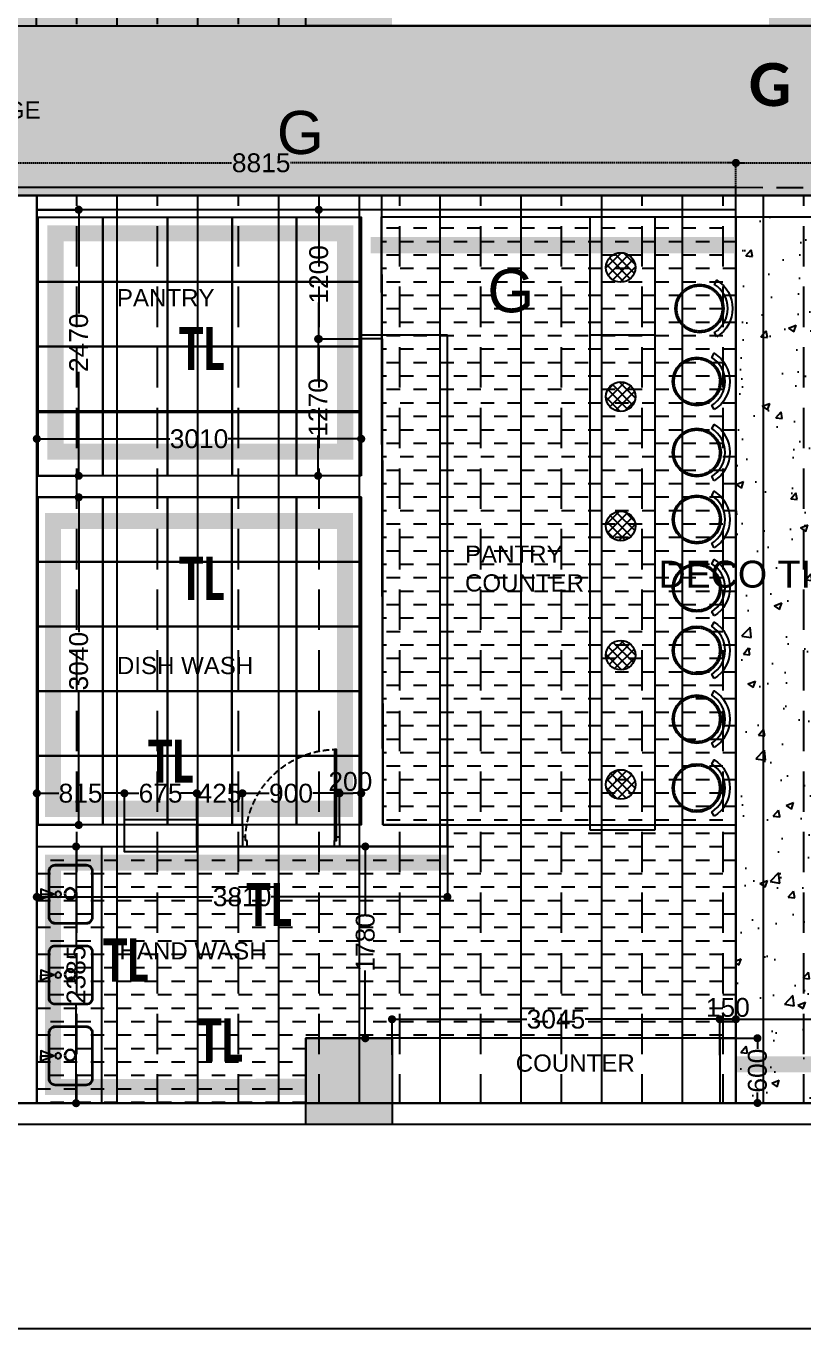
# Model space of a CAD drawing. Header units: millimetres. Extents: x 4688743 to 4806056, y -3017657 to -2960297.
# Drawn here: x 4740654 to 4747867, y -2987364 to -2975267 of the extents above; entities that cross this region are included whole.
import ezdxf
from ezdxf.lldxf.tags import DXFTag

# ---------------------------------------------------------------- set-up
doc = ezdxf.new("R2010")
doc.units = ezdxf.units.MM
doc.header["$MEASUREMENT"] = 0
doc.header["$PDMODE"] = 34
for name, pattern in [('CONTINU', [0]), ('DASHED', [19.05, 12.7, -6.35]), ('DOTE', [2.42, 2, -0.2, 0.02, -0.2]), ('HIDDEN', [0.375, 0.25, -0.125]), ('PHANTOM2', [1.25, 0.625, -0.125, 0.125, -0.125, 0.125, -0.125])]:
    doc.linetypes.add(name, pattern=pattern)
for name, color, linetype in [('a-bldg line above', 7, 'HIDDEN'), ('a-col', 3, 'Continuous'), ('a-hat col', 254, 'Continuous'), ('a-wall', 6, 'Continuous'), ('FR-Modular Storage', 43, 'Continuous'), ('i floor', 252, 'Continuous'), ('I-CEIL', 11, 'CONTINU'), ('I-CHAR', 100, 'Continuous'), ('I-CLNG-GRID', 31, 'Continuous'), ('I-DOOR', 1, 'Continuous'), ('I-FINISHES', 174, 'Continuous'), ('I-FLOOR', 8, 'Continuous'), ('I-FLOOR-TEXT', 2, 'Continuous'), ('I-FURN', 3, 'Continuous'), ('I-PART', 1, 'Continuous'), ('I-PART-I-DIM', 252, 'Continuous'), ('I-TEXT', 2, 'Continuous'), ('lighting', 7, 'Continuous'), ('wall', 4, 'Continuous')]:
    doc.layers.add(name, color=color, linetype=linetype)
doc.layers.add('nmd-plu waste pipe', color=5, linetype='Continuous', lineweight=35)
doc.styles.add('ROMANS', font='arial.ttf', dxfattribs={"height": 175})
doc.styles.get("Standard").update_dxf_attribs({"font": 'arial.ttf'})
doc.styles.add('TEXTS', font='romans.shx', dxfattribs={"width": 0.75})
doc.linetypes.add('FENCELINE2', pattern='A,6.35,-2.54,[132,ltypeshp.shx,S=2.54,R=0,X=-2.54,Y=0],-2.54,25.4', length=36.83)
tags = doc.linetypes.add('GAS_LINE', pattern='A,0.5,-0.2,["GAS",Standard,S=0.1,R=0,X=-0.1,Y=-0.05],-0.25', length=0.95).pattern_tags.tags
tags[6] = DXFTag(74, 10)
doc.dimstyles.new('I-DIM-100', dxfattribs={"dimscale": 100, "dimtxt": 175, "dimasz": 0.75, "dimexe": 0.0625, "dimexo": 0.0625, "dimgap": 0.09, "dimtad": 0, "dimdec": 0, "dimrnd": 5, "dimzin": 0, "dimdsep": 46, "dimtxsty": 'ROMANS', "dimblk": 'DOT', "dimcen": 0.09, "dimclrd": 8, "dimclre": 8, "dimclrt": 2, "dimadec": 0, "dimazin": 0, "dimtfac": 1, "dimtdec": 0, "dimtmove": 2, "dimatfit": 3, "dimfxl": 0, "dimtolj": 1, "dimtzin": 0, "dimarcsym": 0})

# ---------------------------------------------------------------- blocks, each defined once
blk = doc.blocks.new('SINK')
at = {"layer": 'FR-Modular Storage', "color": 6, "elevation": 0}
for points in [[(-378853, -137329), (-378853, -137760, 0.414214), (-378794, -137819), (-378506, -137819, 0.414214), (-378447, -137760), (-378447, -137329, 0.414214), (-378506, -137269), (-378794, -137269, 0.414214)], [(-378846, -137329), (-378846, -137760, 0.414214), (-378794, -137812), (-378506, -137812, 0.414214), (-378454, -137760), (-378454, -137329, 0.414214), (-378506, -137276), (-378794, -137276, 0.414214)]]:
    blk.add_lwpolyline(points, format="xyb", close=True, dxfattribs=at)
blk.add_lwpolyline([(-378928, -137497), (-378806, -137545), (-378928, -137590), (-378928, -137497), (-378928, -137544), (-378806, -137545)], dxfattribs=at)
at = {"layer": 'FR-Modular Storage', "color": 6}
blk.add_circle((-378766, -137544, 0), 26.3, dxfattribs=at)
at = {"layer": 'nmd-plu waste pipe', "lineweight": 35}
blk.add_circle((-378655, -137549, -3000), 50, dxfattribs=at)
blk = doc.blocks.new('I-STOOL')
at = {"layer": 'I-CHAR', "color": 3}
blk.add_lwpolyline([(-262, -160), (-223, -138, 0.558455), (223, -138), (262, -160, -0.561201)], format="xyb", close=True, dxfattribs=at)
blk.add_circle((0, 0), 225, dxfattribs=at)
at = {"layer": 'I-CHAR', "color": 8, "linetype": 'HIDDEN', "ltscale": 20}
blk.add_circle((0, 0), 210, dxfattribs=at)
blk = doc.blocks.new('*U91')
at = {"layer": 'I-CLNG-GRID'}
blk.add_lwpolyline([(-300, 300), (300, 300), (300, -300), (-300, -300), (-300, 300)], dxfattribs=at)
blk = doc.blocks.new('*U92')
at = {"layer": 'I-CLNG-GRID', "color": 0, "linetype": 'ByBlock', "lineweight": -2}
for p in [(0, 1801), (600, 1801), (1200, 1801), (1800, 1801), (2400, 1801), (0, 1201), (600, 1201), (1200, 1201), (1800, 1201), (2400, 1201), (0, 600), (600, 600), (1200, 600), (1800, 600), (2400, 600), (0, 0), (600, 0), (1200, 0), (1800, 0), (2400, 0)]:
    blk.add_blockref('*U91', p, dxfattribs=at)
blk = doc.blocks.new('*U93')
at = {"layer": 'I-CLNG-GRID'}
blk.add_lwpolyline([(-300, 300), (300, 300), (300, -300), (-300, -300), (-300, 300)], dxfattribs=at)
blk = doc.blocks.new('*U94')
at = {"layer": 'I-CLNG-GRID', "color": 0, "linetype": 'ByBlock', "lineweight": -2}
for p in [(0, 1801), (600, 1801), (1200, 1801), (1800, 1801), (2400, 1801), (0, 1201), (600, 1201), (1200, 1201), (1800, 1201), (2400, 1201), (0, 600), (600, 600), (1200, 600), (1800, 600), (2400, 600), (0, 0), (600, 0), (1200, 0), (1800, 0), (2400, 0)]:
    blk.add_blockref('*U93', p, dxfattribs=at)
blk = doc.blocks.new('l1')
at = {"layer": 'lighting'}
h = blk.add_hatch(dxfattribs=at)
h.set_pattern_fill('ANSI37', color=251, scale=500, angle=180)
edge = h.paths.add_edge_path()
edge.add_arc((4754944, -2981164), 137, 0, 360)
blk.add_circle((4754944, -2981164), 137, dxfattribs=at)
blk = doc.blocks.new('_Dot')
at = {"color": 0, "linetype": 'Continuous', "lineweight": -2}
blk.add_line((-0.5, 0), (-1, 0), dxfattribs=at)
at = {"color": 0, "linetype": 'Continuous', "const_width": 0.5}
blk.add_lwpolyline([(-0.25, 0, 1), (0.25, 0, 1)], format="xyb", close=True, dxfattribs=at)
blk = doc.blocks.new('*D191')
at = {"layer": 'Defpoints', "color": 0}
for p in [(4747245, -2976538), (4738430, -2976765), (4747245, -2976765)]:
    blk.add_point(p, dxfattribs=at)
at = {"layer": 'I-PART-I-DIM', "color": 8, "linetype": 'DASHED', "lineweight": -2}
for p, q in [((4738430, -2976758), (4738430, -2976532)), ((4738505, -2976538), (4742566, -2976538)), ((4747170, -2976538), (4743109, -2976538)), ((4747245, -2976758), (4747245, -2976532))]:
    blk.add_line(p, q, dxfattribs=at)
at = {"layer": 'I-PART-I-DIM', "color": 8, "lineweight": -2, "xscale": 75, "yscale": 75, "zscale": 75, "rotation": 180}
blk.add_blockref('_Dot', (4738430, -2976538), dxfattribs=at)
at = {"layer": 'I-PART-I-DIM', "color": 8, "lineweight": -2, "xscale": 75, "yscale": 75, "zscale": 75}
blk.add_blockref('_Dot', (4747245, -2976538), dxfattribs=at)
at = {"layer": 'I-PART-I-DIM', "color": 2, "insert": (4742837, -2976538), "char_height": 175, "attachment_point": 5, "style": 'ROMANS'}
blk.add_mtext('\\A1;8815', dxfattribs=at)
blk = doc.blocks.new('*D192')
at = {"layer": 'Defpoints', "color": 0}
for p in [(4752651, -2976538), (4747245, -2976765), (4752651, -2976775, 0)]:
    blk.add_point(p, dxfattribs=at)
at = {"layer": 'I-PART-I-DIM', "color": 8, "linetype": 'DASHED', "lineweight": -2}
for p, q in [((4747245, -2976758), (4747245, -2976532)), ((4747320, -2976538), (4749677, -2976538)), ((4752576, -2976538), (4750219, -2976538)), ((4752651, -2976768), (4752651, -2976532))]:
    blk.add_line(p, q, dxfattribs=at)
at = {"layer": 'I-PART-I-DIM', "color": 8, "lineweight": -2, "xscale": 75, "yscale": 75, "zscale": 75, "rotation": 180}
blk.add_blockref('_Dot', (4747245, -2976538), dxfattribs=at)
at = {"layer": 'I-PART-I-DIM', "color": 8, "lineweight": -2, "xscale": 75, "yscale": 75, "zscale": 75}
blk.add_blockref('_Dot', (4752651, -2976538), dxfattribs=at)
at = {"layer": 'I-PART-I-DIM', "color": 2, "insert": (4749948, -2976538), "char_height": 175, "attachment_point": 5, "style": 'ROMANS'}
blk.add_mtext('\\A1;5405', dxfattribs=at)
blk = doc.blocks.new('DOOR 1000')
at = {"layer": 'I-DOOR', "lineweight": -2, "ltscale": 5, "extrusion": (-2.9028e-12, -8.96831e-44, -1)}
blk.add_line((0, 50), (0, 950), dxfattribs=at)
at = {"layer": 'I-DOOR', "linetype": 'ByBlock', "lineweight": -2, "extrusion": (-2.9028e-12, -8.96831e-44, -1)}
for points in [[(-63, 950), (-63, 969), (-100, 969), (-100, 1000), (0, 1000), (0, 950)], [(-63, 50), (-63, 31), (-100, 31), (-100, 0), (0, 0), (0, 50)]]:
    blk.add_lwpolyline(points, close=True, dxfattribs=at)
at = {"layer": 'I-DOOR', "lineweight": -2, "ltscale": 5, "extrusion": (-2.9028e-12, -8.96831e-44, -1)}
blk.add_lwpolyline([(-62, 31), (-1000, 31), (-1000, 50), (-62, 50)], close=True, dxfattribs=at)
at = {"layer": 'I-DOOR', "linetype": 'DASHED', "lineweight": -2, "ltscale": 5, "extrusion": (-2.9028e-12, -8.96831e-44, -1)}
blk.add_arc((-62, 31), 938, 90, 180, dxfattribs=at)
blk = doc.blocks.new('*D244')
at = {"layer": 'Defpoints', "color": 0}
for p in [(4740754, -2979100), (4740754, -2979443, 0), (4743766, -2979443, 0)]:
    blk.add_point(p, dxfattribs=at)
at = {"layer": 'I-PART-I-DIM', "color": 8, "lineweight": -2}
for p, q in [((4740754, -2979436), (4740754, -2979094)), ((4740829, -2979100), (4741990, -2979100)), ((4743691, -2979100), (4742530, -2979100)), ((4743766, -2979436), (4743766, -2979094))]:
    blk.add_line(p, q, dxfattribs=at)
at = {"layer": 'I-PART-I-DIM', "color": 8, "lineweight": -2, "xscale": 75, "yscale": 75, "zscale": 75, "rotation": 180}
blk.add_blockref('_Dot', (4740754, -2979100), dxfattribs=at)
at = {"layer": 'I-PART-I-DIM', "color": 8, "lineweight": -2, "xscale": 75, "yscale": 75, "zscale": 75}
blk.add_blockref('_Dot', (4743766, -2979100), dxfattribs=at)
at = {"layer": 'I-PART-I-DIM', "color": 2, "insert": (4742260, -2979100), "char_height": 175, "attachment_point": 5, "style": 'ROMANS'}
blk.add_mtext('\\A1;3010', dxfattribs=at)
blk = doc.blocks.new('*D245')
at = {"layer": 'Defpoints', "color": 0}
for p in [(4740754, -2976973, 0), (4741143, -2976973), (4740754, -2979443, 0)]:
    blk.add_point(p, dxfattribs=at)
at = {"layer": 'I-PART-I-DIM', "color": 8, "lineweight": -2}
for p, q in [((4740760, -2976973), (4741149, -2976973)), ((4741143, -2977048), (4741143, -2977936)), ((4741143, -2979368), (4741143, -2978479)), ((4740760, -2979443), (4741149, -2979443))]:
    blk.add_line(p, q, dxfattribs=at)
at = {"layer": 'I-PART-I-DIM', "color": 8, "lineweight": -2, "xscale": 75, "yscale": 75, "zscale": 75}
for p, rotation in [((4741143, -2976973), 90), ((4741143, -2979443), 270)]:
    blk.add_blockref('_Dot', p, dxfattribs=dict(at, rotation=rotation))
at = {"layer": 'I-PART-I-DIM', "color": 2, "insert": (4741143, -2978208), "char_height": 175, "attachment_point": 5, "rotation": 90, "style": 'ROMANS'}
blk.add_mtext('\\A1;2470', dxfattribs=at)
blk = doc.blocks.new('*D246')
at = {"layer": 'Defpoints', "color": 0}
for p in [(4740754, -2979643, 0), (4740754, -2982685, 0), (4741143, -2982685)]:
    blk.add_point(p, dxfattribs=at)
at = {"layer": 'I-PART-I-DIM', "color": 8, "lineweight": -2}
for p, q in [((4740760, -2979643), (4741150, -2979643)), ((4741143, -2979718), (4741143, -2980894)), ((4741143, -2982610), (4741143, -2981434)), ((4740760, -2982685), (4741150, -2982685))]:
    blk.add_line(p, q, dxfattribs=at)
at = {"layer": 'I-PART-I-DIM', "color": 8, "lineweight": -2, "xscale": 75, "yscale": 75, "zscale": 75}
for p, rotation in [((4741143, -2979643), 90), ((4741143, -2982685), 270)]:
    blk.add_blockref('_Dot', p, dxfattribs=dict(at, rotation=rotation))
at = {"layer": 'I-PART-I-DIM', "color": 2, "insert": (4741143, -2981164), "char_height": 175, "attachment_point": 5, "rotation": 90, "style": 'ROMANS'}
blk.add_mtext('\\A1;3040', dxfattribs=at)
blk = doc.blocks.new('*D247')
at = {"layer": 'Defpoints', "color": 0}
for p in [(4743690, -2976973, 0), (4743372, -2978173), (4743690, -2978173, 0)]:
    blk.add_point(p, dxfattribs=at)
at = {"layer": 'I-PART-I-DIM', "color": 8, "lineweight": -2}
for p, q in [((4743684, -2976973), (4743366, -2976973)), ((4743372, -2977048), (4743372, -2977311)), ((4743372, -2978098), (4743372, -2977835)), ((4743684, -2978173), (4743366, -2978173))]:
    blk.add_line(p, q, dxfattribs=at)
at = {"layer": 'I-PART-I-DIM', "color": 8, "lineweight": -2, "xscale": 75, "yscale": 75, "zscale": 75}
for p, rotation in [((4743372, -2976973), 90), ((4743372, -2978173), 270)]:
    blk.add_blockref('_Dot', p, dxfattribs=dict(at, rotation=rotation))
at = {"layer": 'I-PART-I-DIM', "color": 2, "insert": (4743372, -2977573), "char_height": 175, "attachment_point": 5, "rotation": 90, "style": 'ROMANS'}
blk.add_mtext('\\A1;1200', dxfattribs=at)
blk = doc.blocks.new('*D248')
at = {"layer": 'Defpoints', "color": 0}
for p in [(4743760, -2978173, 0), (4743366, -2979443), (4743766, -2979443, 0)]:
    blk.add_point(p, dxfattribs=at)
at = {"layer": 'I-PART-I-DIM', "color": 8, "lineweight": -2}
for p, q in [((4743754, -2978173), (4743360, -2978173)), ((4743366, -2978248), (4743366, -2978546)), ((4743366, -2979368), (4743366, -2979070)), ((4743760, -2979443), (4743360, -2979443))]:
    blk.add_line(p, q, dxfattribs=at)
at = {"layer": 'I-PART-I-DIM', "color": 8, "lineweight": -2, "xscale": 75, "yscale": 75, "zscale": 75}
for p, rotation in [((4743366, -2978173), 90), ((4743366, -2979443), 270)]:
    blk.add_blockref('_Dot', p, dxfattribs=dict(at, rotation=rotation))
at = {"layer": 'I-PART-I-DIM', "color": 2, "insert": (4743366, -2978808), "char_height": 175, "attachment_point": 5, "rotation": 90, "style": 'ROMANS'}
blk.add_mtext('\\A1;1270', dxfattribs=at)
blk = doc.blocks.new('*D249')
at = {"layer": 'Defpoints', "color": 0}
for p in [(4740754, -2982391), (4740754, -2982685, 0), (4741567, -2982685, 0)]:
    blk.add_point(p, dxfattribs=at)
at = {"layer": 'I-PART-I-DIM', "color": 8, "lineweight": -2}
for p, q in [((4740754, -2982678), (4740754, -2982385)), ((4740829, -2982391), (4740957, -2982391)), ((4741492, -2982391), (4741363, -2982391)), ((4741567, -2982678), (4741567, -2982385))]:
    blk.add_line(p, q, dxfattribs=at)
at = {"layer": 'I-PART-I-DIM', "color": 8, "lineweight": -2, "xscale": 75, "yscale": 75, "zscale": 75, "rotation": 180}
blk.add_blockref('_Dot', (4740754, -2982391), dxfattribs=at)
at = {"layer": 'I-PART-I-DIM', "color": 8, "lineweight": -2, "xscale": 75, "yscale": 75, "zscale": 75}
blk.add_blockref('_Dot', (4741567, -2982391), dxfattribs=at)
at = {"layer": 'I-PART-I-DIM', "color": 2, "insert": (4741160, -2982391), "char_height": 175, "attachment_point": 5, "style": 'ROMANS'}
blk.add_mtext('\\A1;815', dxfattribs=at)
blk = doc.blocks.new('*D250')
at = {"layer": 'Defpoints', "color": 0}
for p in [(4742239, -2982391), (4742239, -2982635, 0), (4741567, -2982746, 0)]:
    blk.add_point(p, dxfattribs=at)
at = {"layer": 'I-PART-I-DIM', "color": 8, "lineweight": -2}
for p, q in [((4741567, -2982740), (4741567, -2982385)), ((4741642, -2982391), (4741700, -2982391)), ((4742164, -2982391), (4742106, -2982391)), ((4742239, -2982628), (4742239, -2982385))]:
    blk.add_line(p, q, dxfattribs=at)
at = {"layer": 'I-PART-I-DIM', "color": 8, "lineweight": -2, "xscale": 75, "yscale": 75, "zscale": 75, "rotation": 180}
blk.add_blockref('_Dot', (4741567, -2982391), dxfattribs=at)
at = {"layer": 'I-PART-I-DIM', "color": 8, "lineweight": -2, "xscale": 75, "yscale": 75, "zscale": 75}
blk.add_blockref('_Dot', (4742239, -2982391), dxfattribs=at)
at = {"layer": 'I-PART-I-DIM', "color": 2, "insert": (4741903, -2982391), "char_height": 175, "attachment_point": 5, "style": 'ROMANS'}
blk.add_mtext('\\A1;675', dxfattribs=at)
blk = doc.blocks.new('*D251')
at = {"layer": 'Defpoints', "color": 0}
for p in [(4742663, -2982391), (4742239, -2982635, 0), (4742663, -2982685, 0)]:
    blk.add_point(p, dxfattribs=at)
at = {"layer": 'I-PART-I-DIM', "color": 8, "lineweight": -2}
for p, q in [((4742164, -2982391), (4742089, -2982391)), ((4742239, -2982628), (4742239, -2982385)), ((4742239, -2982391), (4742245, -2982391)), ((4742663, -2982391), (4742658, -2982391)), ((4742663, -2982678), (4742663, -2982385)), ((4742738, -2982391), (4742813, -2982391))]:
    blk.add_line(p, q, dxfattribs=at)
at = {"layer": 'I-PART-I-DIM', "color": 8, "lineweight": -2, "xscale": 75, "yscale": 75, "zscale": 75}
blk.add_blockref('_Dot', (4742239, -2982391), dxfattribs=at)
at = {"layer": 'I-PART-I-DIM', "color": 8, "lineweight": -2, "xscale": 75, "yscale": 75, "zscale": 75, "rotation": 180}
blk.add_blockref('_Dot', (4742663, -2982391), dxfattribs=at)
at = {"layer": 'I-PART-I-DIM', "color": 2, "insert": (4742451, -2982391), "char_height": 175, "attachment_point": 5, "style": 'ROMANS'}
blk.add_mtext('\\A1;425', dxfattribs=at)
blk = doc.blocks.new('*D252')
at = {"layer": 'Defpoints', "color": 0}
for p in [(4743564, -2982391), (4742663, -2982685, 0), (4743564, -2982685, 0)]:
    blk.add_point(p, dxfattribs=at)
at = {"layer": 'I-PART-I-DIM', "color": 8, "lineweight": -2}
for p, q in [((4742663, -2982678), (4742663, -2982385)), ((4742738, -2982391), (4742912, -2982391)), ((4743489, -2982391), (4743316, -2982391)), ((4743564, -2982678), (4743564, -2982385))]:
    blk.add_line(p, q, dxfattribs=at)
at = {"layer": 'I-PART-I-DIM', "color": 8, "lineweight": -2, "xscale": 75, "yscale": 75, "zscale": 75, "rotation": 180}
blk.add_blockref('_Dot', (4742663, -2982391), dxfattribs=at)
at = {"layer": 'I-PART-I-DIM', "color": 8, "lineweight": -2, "xscale": 75, "yscale": 75, "zscale": 75}
blk.add_blockref('_Dot', (4743564, -2982391), dxfattribs=at)
at = {"layer": 'I-PART-I-DIM', "color": 2, "insert": (4743114, -2982391), "char_height": 175, "attachment_point": 5, "style": 'ROMANS'}
blk.add_mtext('\\A1;900', dxfattribs=at)
blk = doc.blocks.new('*D253')
at = {"layer": 'Defpoints', "color": 0}
for p in [(4743766, -2982391), (4743564, -2982685, 0), (4743766, -2982685, 0)]:
    blk.add_point(p, dxfattribs=at)
at = {"layer": 'I-PART-I-DIM', "color": 8, "lineweight": -2}
for p, q in [((4743564, -2982678), (4743564, -2982385)), ((4743639, -2982391), (4743691, -2982391)), ((4743766, -2982678), (4743766, -2982385))]:
    blk.add_line(p, q, dxfattribs=at)
at = {"layer": 'I-PART-I-DIM', "color": 8, "lineweight": -2, "xscale": 75, "yscale": 75, "zscale": 75, "rotation": 180}
blk.add_blockref('_Dot', (4743564, -2982391), dxfattribs=at)
at = {"layer": 'I-PART-I-DIM', "color": 8, "lineweight": -2, "xscale": 75, "yscale": 75, "zscale": 75}
blk.add_blockref('_Dot', (4743766, -2982391), dxfattribs=at)
at = {"layer": 'I-PART-I-DIM', "color": 2, "insert": (4743665, -2982282), "char_height": 175, "attachment_point": 5, "style": 'ROMANS'}
blk.add_mtext('\\A1;200', dxfattribs=at)
blk = doc.blocks.new('*D254')
at = {"layer": 'Defpoints', "color": 0}
for p in [(4740754, -2982885, 0), (4740754, -2985268, 0), (4741119, -2985268)]:
    blk.add_point(p, dxfattribs=at)
at = {"layer": 'I-PART-I-DIM', "color": 8, "lineweight": -2}
for p, q in [((4740760, -2982885), (4741125, -2982885)), ((4741119, -2982960), (4741119, -2983804)), ((4741119, -2985193), (4741119, -2984349)), ((4740760, -2985268), (4741125, -2985268))]:
    blk.add_line(p, q, dxfattribs=at)
at = {"layer": 'I-PART-I-DIM', "color": 8, "lineweight": -2, "xscale": 75, "yscale": 75, "zscale": 75}
for p, rotation in [((4741119, -2982885), 90), ((4741119, -2985268), 270)]:
    blk.add_blockref('_Dot', p, dxfattribs=dict(at, rotation=rotation))
at = {"layer": 'I-PART-I-DIM', "color": 2, "insert": (4741119, -2984076), "char_height": 175, "attachment_point": 5, "rotation": 90, "style": 'ROMANS'}
blk.add_mtext('\\A1;2385', dxfattribs=at)
blk = doc.blocks.new('*D255')
at = {"layer": 'Defpoints', "color": 0}
for p in [(4744566, -2982885, 0), (4740754, -2983097, 0), (4740754, -2983353)]:
    blk.add_point(p, dxfattribs=at)
at = {"layer": 'I-PART-I-DIM', "color": 8, "lineweight": -2}
for p, q in [((4744566, -2982891), (4744566, -2983359)), ((4740754, -2983104), (4740754, -2983359)), ((4740829, -2983353), (4742390, -2983353)), ((4744491, -2983353), (4742930, -2983353))]:
    blk.add_line(p, q, dxfattribs=at)
at = {"layer": 'I-PART-I-DIM', "color": 8, "lineweight": -2, "xscale": 75, "yscale": 75, "zscale": 75, "rotation": 180}
blk.add_blockref('_Dot', (4740754, -2983353), dxfattribs=at)
at = {"layer": 'I-PART-I-DIM', "color": 8, "lineweight": -2, "xscale": 75, "yscale": 75, "zscale": 75}
blk.add_blockref('_Dot', (4744566, -2983353), dxfattribs=at)
at = {"layer": 'I-PART-I-DIM', "color": 2, "insert": (4742660, -2983353), "char_height": 175, "attachment_point": 5, "style": 'ROMANS'}
blk.add_mtext('\\A1;3810', dxfattribs=at)
blk = doc.blocks.new('*D256')
at = {"layer": 'Defpoints', "color": 0}
for p in [(4743804, -2982885, 0), (4743804, -2982885), (4743804, -2984665)]:
    blk.add_point(p, dxfattribs=at)
at = {"layer": 'I-PART-I-DIM', "color": 8, "lineweight": -2}
for p, q in [((4743798, -2982885), (4743798, -2982885)), ((4743804, -2982960), (4743804, -2983513)), ((4743804, -2984590), (4743804, -2984036)), ((4743810, -2984665), (4743810, -2984665))]:
    blk.add_line(p, q, dxfattribs=at)
at = {"layer": 'I-PART-I-DIM', "color": 8, "lineweight": -2, "xscale": 75, "yscale": 75, "zscale": 75}
for p, rotation in [((4743804, -2982885), 90), ((4743804, -2984665), 270)]:
    blk.add_blockref('_Dot', p, dxfattribs=dict(at, rotation=rotation))
at = {"layer": 'I-PART-I-DIM', "color": 2, "insert": (4743804, -2983775), "char_height": 175, "attachment_point": 5, "rotation": 90, "style": 'ROMANS'}
blk.add_mtext('\\A1;1780', dxfattribs=at)
blk = doc.blocks.new('*D257')
at = {"layer": 'Defpoints', "color": 0}
for p in [(4747095, -2984489), (4744052, -2984827), (4747095, -2984827, 0)]:
    blk.add_point(p, dxfattribs=at)
at = {"layer": 'I-PART-I-DIM', "color": 8, "lineweight": -2}
for p, q in [((4744052, -2984820), (4744052, -2984483)), ((4747095, -2984821), (4747095, -2984483)), ((4744127, -2984489), (4745303, -2984489)), ((4747020, -2984489), (4745845, -2984489))]:
    blk.add_line(p, q, dxfattribs=at)
at = {"layer": 'I-PART-I-DIM', "color": 8, "lineweight": -2, "xscale": 75, "yscale": 75, "zscale": 75, "rotation": 180}
blk.add_blockref('_Dot', (4744052, -2984489), dxfattribs=at)
at = {"layer": 'I-PART-I-DIM', "color": 8, "lineweight": -2, "xscale": 75, "yscale": 75, "zscale": 75}
blk.add_blockref('_Dot', (4747095, -2984489), dxfattribs=at)
at = {"layer": 'I-PART-I-DIM', "color": 2, "insert": (4745574, -2984489), "char_height": 175, "attachment_point": 5, "style": 'ROMANS'}
blk.add_mtext('\\A1;3045', dxfattribs=at)
blk = doc.blocks.new('*D258')
at = {"layer": 'Defpoints', "color": 0}
for p in [(4747245, -2984665), (4747245, -2985266, 0), (4747445, -2985266)]:
    blk.add_point(p, dxfattribs=at)
at = {"layer": 'I-PART-I-DIM', "color": 8, "lineweight": -2}
for p, q in [((4747252, -2984665), (4747451, -2984665)), ((4747445, -2984740), (4747445, -2984763)), ((4747445, -2985191), (4747445, -2985168)), ((4747252, -2985266), (4747451, -2985266))]:
    blk.add_line(p, q, dxfattribs=at)
at = {"layer": 'I-PART-I-DIM', "color": 8, "lineweight": -2, "xscale": 75, "yscale": 75, "zscale": 75}
for p, rotation in [((4747445, -2984665), 90), ((4747445, -2985266), 270)]:
    blk.add_blockref('_Dot', p, dxfattribs=dict(at, rotation=rotation))
at = {"layer": 'I-PART-I-DIM', "color": 2, "insert": (4747445, -2984966), "char_height": 175, "attachment_point": 5, "rotation": 90, "style": 'ROMANS'}
blk.add_mtext('\\A1;600', dxfattribs=at)
blk = doc.blocks.new('*D259')
at = {"layer": 'Defpoints', "color": 0}
for p in [(4747096, -2984489), (4747096, -2984665), (4747245, -2984665)]:
    blk.add_point(p, dxfattribs=at)
at = {"layer": 'I-PART-I-DIM', "color": 8, "lineweight": -2}
for p, q in [((4747096, -2984658), (4747096, -2984483)), ((4747245, -2984658), (4747245, -2984483)), ((4747020, -2984489), (4746946, -2984489)), ((4747245, -2984489), (4747096, -2984489)), ((4747320, -2984489), (4747395, -2984489))]:
    blk.add_line(p, q, dxfattribs=at)
at = {"layer": 'I-PART-I-DIM', "color": 8, "lineweight": -2, "xscale": 75, "yscale": 75, "zscale": 75}
blk.add_blockref('_Dot', (4747096, -2984489), dxfattribs=at)
at = {"layer": 'I-PART-I-DIM', "color": 8, "lineweight": -2, "xscale": 75, "yscale": 75, "zscale": 75, "rotation": 180}
blk.add_blockref('_Dot', (4747245, -2984489), dxfattribs=at)
at = {"layer": 'I-PART-I-DIM', "color": 2, "insert": (4747170, -2984380), "char_height": 175, "attachment_point": 5, "style": 'ROMANS'}
blk.add_mtext('\\A1;150', dxfattribs=at)
blk = doc.blocks.new('*D260')
at = {"layer": 'Defpoints', "color": 0}
for p in [(4751371, -2984489), (4747096, -2984665), (4751371, -2984916)]:
    blk.add_point(p, dxfattribs=at)
at = {"layer": 'I-PART-I-DIM', "color": 8, "lineweight": -2}
for p, q in [((4747096, -2984658), (4747096, -2984483)), ((4751371, -2984910), (4751371, -2984483)), ((4747170, -2984489), (4748959, -2984489)), ((4751296, -2984489), (4749508, -2984489))]:
    blk.add_line(p, q, dxfattribs=at)
at = {"layer": 'I-PART-I-DIM', "color": 8, "lineweight": -2, "xscale": 75, "yscale": 75, "zscale": 75, "rotation": 180}
blk.add_blockref('_Dot', (4747096, -2984489), dxfattribs=at)
at = {"layer": 'I-PART-I-DIM', "color": 8, "lineweight": -2, "xscale": 75, "yscale": 75, "zscale": 75}
blk.add_blockref('_Dot', (4751371, -2984489), dxfattribs=at)
at = {"layer": 'I-PART-I-DIM', "color": 2, "insert": (4749233, -2984489), "char_height": 175, "attachment_point": 5, "style": 'ROMANS'}
blk.add_mtext('\\A1;4275', dxfattribs=at)

msp = doc.modelspace()

# ---------------------------------------------------------------- hatches: boundary and pattern name
at = {"layer": 'a-hat col'}
h = msp.add_hatch(color=256, dxfattribs=at)
h.paths.add_polyline_path([(4752351.8, -2973566.3), (4752801.8, -2973566.3), (4752801.8, -2975266.8), (4751253.1, -2975266.8), (4751253.1, -2974666.8), (4752351.8, -2974666.8)])
h.paths.add_polyline_path([(4734146.9, -2973515.6), (4734148.5, -2973965.1), (4735551.8, -2973965.1), (4735550.2, -2973515.6)])
h.paths.add_polyline_path([(4734148.5, -2965764.9), (4734148.5, -2966214.9), (4735551.8, -2966214.9), (4735551.8, -2965764.9)])
h.paths.add_polyline_path([(4741354.2, -2968650.5), (4741054.2, -2968650.5), (4741054.2, -2970044.1), (4741354.2, -2970044.1)])
h.paths.add_polyline_path([(4742904.2, -2968650.5), (4742604.2, -2968650.5), (4742604.2, -2970044.1), (4742904.2, -2970044.1)])
h.paths.add_polyline_path([(4744104.3, -2965764.9), (4744104.3, -2966064.9), (4742604.2, -2966064.9), (4742604.2, -2965764.9)])
h.paths.add_polyline_path([(4743251.9, -2974464.6), (4744051.9, -2974464.6), (4744051.9, -2975264.6), (4743251.9, -2975264.6)])
h.paths.add_polyline_path([(4734751.8, -2974464.6), (4735551.8, -2974464.6), (4735551.8, -2975264.6), (4734751.8, -2975264.6)])
h.paths.add_polyline_path([(4752651.8, -2965764.6), (4751253.1, -2965764.6), (4751253.1, -2967764.6), (4751553.1, -2967764.6), (4751553.1, -2966064.6), (4752651.8, -2966064.6)])
h.paths.add_polyline_path([(4747653.1, -2967764.6), (4747953.1, -2967764.6), (4747953.1, -2965764.6), (4747653.1, -2965764.6)])
h.paths.add_polyline_path([(4723751.8, -2965765.3), (4724551.8, -2965765.3), (4724551.8, -2966565.3), (4723751.8, -2966565.3)])
h.paths.add_polyline_path([(4712751.8, -2965765.3), (4713551.8, -2965765.3), (4713551.8, -2966565.3), (4712751.8, -2966565.3)])
h.paths.add_polyline_path([(4751751.8, -2984664.6), (4752551.8, -2984664.6), (4752551.8, -2985464.6), (4751751.8, -2985464.6)])
h.paths.add_polyline_path([(4743251.9, -2984664.6), (4744051.9, -2984664.6), (4744051.9, -2985464.6), (4743251.9, -2985464.6)])
h.paths.add_polyline_path([(4723751.8, -2973664.6), (4724551.8, -2973664.6), (4724551.8, -2974464.6), (4723751.8, -2974464.6)])
h.paths.add_polyline_path([(4712751.8, -2984664.6), (4713551.8, -2984664.6), (4713551.8, -2985464.6), (4712751.8, -2985464.6)])
h.paths.add_polyline_path([(4712751.8, -2973664.6), (4713551.8, -2973664.6), (4713551.8, -2974464.6), (4712751.8, -2974464.6)])
h.paths.add_polyline_path([(4734751.8, -2984664.6), (4735551.8, -2984664.6), (4735551.8, -2985464.6), (4734751.8, -2985464.6)])
h.paths.add_polyline_path([(4747553.1, -2975264.1), (4747953.1, -2975264.1), (4747953.1, -2973964.1), (4747553.1, -2973964.1)])
h.paths.add_polyline_path([(4723751.8, -2984664.6), (4724551.8, -2984664.6), (4724551.8, -2985464.6), (4723751.8, -2985464.6)])
at = {"layer": 'I-CEIL', "linetype": 'ByBlock'}
h = msp.add_hatch(dxfattribs=at)
h.set_pattern_fill('DASH', color=256, scale=999, angle=180)
edge = h.paths.add_edge_path()
edge.add_line((4694606.8, -2969440.8), (4694606.8, -2970692.9))
edge.add_line((4694606.8, -2970692.9), (4701099.5, -2970692.9))
edge.add_line((4701099.5, -2970692.9), (4701099.5, -2974264.6))
edge.add_line((4701099.5, -2974264.6), (4701746.8, -2974264.6))
edge.add_line((4701746.8, -2974264.6), (4701751.8, -2973664.6))
edge.add_line((4701751.8, -2973664.6), (4702551.8, -2973664.6))
edge.add_line((4702551.8, -2973664.6), (4702546.8, -2977114.6))
edge.add_line((4702546.8, -2977114.6), (4709126.7, -2977123))
edge.add_line((4709126.7, -2977123), (4709126.7, -2981131.3))
edge.add_line((4709126.7, -2981131.3), (4708946.7, -2981131.2))
edge.add_line((4708946.7, -2981131.2), (4708946.7, -2982652.9))
edge.add_line((4708946.7, -2982652.9), (4712081.9, -2982652.9))
edge.add_line((4712081.9, -2982652.9), (4712082, -2980387))
edge.add_line((4712082, -2980387), (4710846.7, -2980387))
edge.add_line((4710846.7, -2980387), (4710846.7, -2978839.6))
edge.add_arc((4712846.7, -2978839.6), 2000, 90, 180, ccw=False)
edge.add_line((4712846.7, -2976839.6), (4727819.3, -2976839.6))
edge.add_line((4727819.3, -2976839.6), (4727819.2, -2978874.6))
edge.add_line((4727819.2, -2978874.6), (4728743.5, -2978866))
edge.add_line((4728743.5, -2978866), (4728743.5, -2976839.6))
edge.add_line((4728743.5, -2976839.6), (4736929.5, -2976839.6))
edge.add_line((4736929.5, -2976839.6), (4736929.5, -2985266.2))
edge.add_line((4736929.5, -2985266.2), (4738429.5, -2985266.4))
edge.add_line((4738429.5, -2985266.4), (4738429.5, -2976841.3))
edge.add_line((4738429.5, -2976841.3), (4752446.8, -2976841.3))
edge.add_line((4752446.8, -2976841.3), (4752446.8, -2975266.8))
edge.add_line((4752446.8, -2975266.8), (4743251.9, -2975266.8))
edge.add_line((4743251.9, -2975266.8), (4743251.7, -2971965))
edge.add_line((4743251.7, -2971965), (4741354.2, -2971965))
edge.add_line((4741354.2, -2971965), (4741354.2, -2971965))
edge.add_line((4741354.2, -2971965), (4741204.2, -2971965))
edge.add_line((4741204.2, -2971965), (4741204.2, -2971965))
edge.add_line((4741204.2, -2971965), (4739604.2, -2971965))
edge.add_line((4739604.2, -2971965), (4739604.2, -2975264.6))
edge.add_line((4739604.2, -2975264.6), (4734746.8, -2975264.6))
edge.add_line((4734746.8, -2975264.6), (4734746.8, -2973965.1))
edge.add_line((4734746.8, -2973965.1), (4734148.6, -2973967.3))
edge.add_line((4734148.6, -2973967.3), (4734148.6, -2972141.5))
edge.add_line((4734148.6, -2972141.5), (4731396.1, -2972187.8))
edge.add_line((4731396.1, -2972187.8), (4731396.1, -2975164.6))
edge.add_line((4731396.1, -2975164.6), (4731996.1, -2975164.6))
edge.add_line((4731996.1, -2975164.6), (4731996.1, -2975264.6))
edge.add_line((4731996.1, -2975264.6), (4706051.8, -2975264.6))
edge.add_arc((4706051.8, -2973264.6), 2000, 180, 270, ccw=False)
edge.add_line((4704051.8, -2973264.6), (4704051.7, -2969440.8))
edge.add_line((4704051.7, -2969440.8), (4694606.8, -2969440.8))
h = msp.add_hatch(dxfattribs=at)
h.set_pattern_fill('DASH', color=256, scale=999, angle=180)
edge = h.paths.add_edge_path()
edge.add_line((4743966.1, -2982684.6), (4743954.9, -2977037.9))
edge.add_line((4743954.9, -2977037.9), (4747245.5, -2977037.9))
edge.add_line((4747245.5, -2977037.9), (4747245.5, -2984664.6))
edge.add_line((4747245.5, -2984664.6), (4743251.9, -2984664.6))
edge.add_line((4743251.9, -2984664.6), (4743251.8, -2985266.7))
edge.add_line((4743251.8, -2985266.7), (4740753.8, -2985266.5))
edge.add_line((4740753.8, -2985266.5), (4740753.8, -2982884.5))
edge.add_line((4740753.8, -2982884.5), (4744566, -2982884.6))
edge.add_line((4744566, -2982884.6), (4744566, -2982684.6))
edge.add_line((4744566, -2982684.6), (4743966.1, -2982684.6))
h = msp.add_hatch(dxfattribs=at)
h.set_pattern_fill('AR-CONC', color=152, scale=100, double=1)
h.set_pattern_definition([(50, (0, 0), (717.26018, -62.752135), [75, -825]), (355, (0, 0), (-138.75133, 752.19213), [60, -660]), (100.451444, (59.8, -5.2), (578.50885, 689.43999), [63.74019, -701.14211]), (46.1842, (0, 200), (1067.24133, -165.51928), [112.5, -1237.5]), (96.635635, (88.9, 186.2), (934.66195, 974.1186), [95.61034, -1051.71376]), (351.184164, (0, 200), (934.66195, 974.1186), [90, -990]), (21, (100, 150), (596.90705, -402.61889), [75, -825]), (326, (100, 150), (243.31533, 725.150045), [60, -660]), (71.451445, (149.74, 116.45), (840.22238, 322.53115), [63.74019, -701.14211]), (37.5, (0, 0), (12.159855, 332.893854), [0, -652, 0, -670, 0, -662.5]), (7.5, (0, 0), (263.069537, 394.411712), [0, -382, 0, -637, 0, -252.5]), (327.5, (-223, 0), (533.822436, -22.554872), [0, -250, 0, -780, 0, -1035]), (317.5, (-323, 0), (583.18617, 100.104982), [0, -325, 0, -518, 0, -735])])
h.paths.add_polyline_path([(4747245.5, -2977037.9), (4752446.8, -2977037.9), (4752446.8, -2984664.6), (4751751.8, -2984664.6), (4751751.8, -2985267.1), (4747245.5, -2985266.9)])
at = {"layer": 'I-FLOOR'}
h = msp.add_hatch(dxfattribs=at)
h.set_pattern_fill('ANSI38', color=152, scale=1000)
h.paths.add_polyline_path([(4714305, -2975264.6), (4709511.7, -2975264.6), (4712444.5, -2973666.9), (4714305, -2973666.9)], flags=16)
h.paths.add_polyline_path([(4718581, -2973620.5), (4719355.5, -2973065.3), (4723436.5, -2975264.6), (4718581, -2975264.6)], flags=16)
h.paths.add_polyline_path([(4702401.8, -2965766.1), (4729076.1, -2965766.1), (4729096.1, -2972164.8), (4729096.1, -2972187.8), (4729096.1, -2975264.6), (4752652.4, -2975264.6), (4752649.5, -2976764.6), (4728720.1, -2976764.6), (4728720.1, -2978871), (4727819.3, -2978871), (4727819.3, -2976764.6), (4718351.5, -2976764.6), (4718351.6, -2980386.7), (4712082, -2980386.7), (4712082, -2982649), (4708946.6, -2982648.9), (4708946.9, -2977123), (4702551.8, -2977114.6), (4702551.8, -2970692.9), (4702401.8, -2970692.9)])
h.paths.add_polyline_path([(4736929.5, -2985266.2), (4738429.5, -2985266.2), (4738422.5, -2976767.3), (4736922.5, -2976767.3)])
h.paths.add_polyline_path([(4694606.8, -2970692.9), (4702401.8, -2970692.9), (4702401.8, -2969440.8), (4694606.8, -2969440.8)])
at = {"layer": 'I-FLOOR', "linetype": 'Continuous', "ltscale": 0.25}
h = msp.add_hatch(dxfattribs=at)
h.set_pattern_fill('ANSI33', color=224, scale=3000, angle=45, double=1)
h.paths.add_polyline_path([(4743966.1, -2982684.6), (4747245.5, -2982684.6), (4747245.5, -2976839.6), (4743953.9, -2976839.6)])
edge = h.paths.add_edge_path()
edge.add_line((4736955.1, -2973565), (4736955.1, -2975264.6))
edge.add_line((4736955.1, -2975264.6), (4743251.9, -2975264.6))
edge.add_line((4743251.9, -2975264.6), (4743251.9, -2971965))
edge.add_line((4743251.9, -2971965), (4739604.2, -2971965))
edge.add_line((4739604.2, -2971965), (4739599.2, -2973575.1))
edge.add_line((4739599.2, -2973575.1), (4736950.1, -2973565))
h = msp.add_hatch(dxfattribs=at)
h.set_pattern_fill('ANSI33', color=224, scale=3000, angle=45, double=1)
h.paths.add_polyline_path([(4740754.6, -2985266.4), (4752649.5, -2985266.4), (4752649.5, -2976839.6), (4740754.6, -2976839.6)])
h.paths.add_polyline_path([(4743966.1, -2982684.6), (4747245.5, -2982684.6), (4747245.5, -2976839.6), (4743953.9, -2976839.6)], flags=16)

# ---------------------------------------------------------------- linework, layer by layer
at = {"layer": 'a-bldg line above', "ltscale": 1000}
msp.add_line((4747245.5, -2976764.6), (4752651.1, -2976774.6, 0), dxfattribs=at)
at = {"layer": 'a-col'}
msp.add_lwpolyline([(4743251.9, -2984664.6), (4744051.9, -2984664.6), (4744051.9, -2985464.6), (4743251.9, -2985464.6)], close=True, dxfattribs=at)
at = {"layer": 'a-wall'}
for p, q in [((4752646.9, -2985267.1, 0), (4724551.8, -2985265.8, 0)), ((4752646.9, -2985467.1, 0), (4705146.9, -2985464.9, 0))]:
    msp.add_line(p, q, dxfattribs=at)
at = {"layer": 'i floor'}
msp.add_lwpolyline([(4694606.8, -2970692.9), (4694606.8, -2965766.1), (4729076.1, -2965766.1), (4729096.1, -2972164.8), (4729096.1, -2972187.8), (4729096.1, -2975264.6), (4752652.4, -2975264.6), (4752649.5, -2976839.6), (4718351.5, -2976839.6), (4718351.6, -2980386.7), (4712082, -2980386.7), (4712082, -2982649), (4708946.6, -2982648.9), (4708946.9, -2977123), (4702551.8, -2977114.6), (4702551.8, -2970692.9), (4694606.8, -2970692.9), (4694606.8, -2965766.1)], dxfattribs=at)
for points in [[(4738429.5, -2985266.4), (4740754.6, -2985266.4), (4740754.6, -2976839.6), (4738429.5, -2976839.6)], [(4740754.6, -2985266.4), (4752649.5, -2985266.4), (4752649.5, -2976839.6), (4740754.6, -2976839.6)]]:
    msp.add_lwpolyline(points, close=True, dxfattribs=at)
at = {"layer": 'i floor', "elevation": 0}
msp.add_lwpolyline([(4743966.1, -2982684.6), (4747245.5, -2982684.6), (4747245.5, -2976839.6), (4743953.9, -2976839.6)], close=True, dxfattribs=at)
at = {"layer": 'I-CLNG-GRID'}
msp.add_line((4747245.5, -2984664.6), (4747245.5, -2977031.3), dxfattribs=at)
msp.add_lwpolyline([(4728743.5, -2976839.6), (4736929.5, -2976839.6), (4736929.5, -2985266.2), (4738429.5, -2985266.4), (4738429.5, -2976841.3), (4752446.8, -2976841.3), (4752446.8, -2975266.8), (4743251.9, -2975266.8), (4743251.7, -2971965), (4741354.2, -2971965), (4741354.2, -2971965), (4741204.2, -2971965), (4741204.2, -2971965), (4739604.2, -2971965), (4739604.2, -2975264.6), (4734746.8, -2975264.6), (4734746.8, -2973965.1), (4734148.6, -2973967.3), (4734148.6, -2972141.5), (4731396.1, -2972187.8)], dxfattribs=at)
at = {"layer": 'I-CLNG-GRID', "elevation": 0}
msp.add_lwpolyline([(4743966.1, -2982684.6), (4743954.9, -2977037.9), (4747245.5, -2977037.9), (4747245.5, -2984664.6), (4743251.9, -2984664.6), (4743251.8, -2985266.7), (4740753.8, -2985266.5), (4740753.8, -2982884.5), (4744566, -2982884.6), (4744566, -2982684.6), (4743966.1, -2982684.6)], dxfattribs=at)
for points in [[(4747245.5, -2977037.9), (4752446.8, -2977037.9), (4752446.8, -2984664.6), (4751751.8, -2984664.6), (4751751.8, -2985267.1), (4747245.5, -2985266.9)], [(4740766.3, -2982044), (4741366.3, -2982044), (4741366.3, -2982684.6), (4740766.3, -2982684.6)], [(4741366.3, -2982044), (4741966.3, -2982044), (4741966.3, -2982684.6), (4741366.3, -2982684.6)], [(4741966.3, -2982044), (4742566.3, -2982044), (4742566.3, -2982684.6), (4741966.3, -2982684.6)], [(4742566.3, -2982044), (4743166.3, -2982044), (4743166.3, -2982684.6), (4742566.3, -2982684.6)], [(4743166.3, -2982044), (4743766, -2982044), (4743766, -2982684.6), (4743166.3, -2982684.6)]]:
    msp.add_lwpolyline(points, close=True, dxfattribs=at)
at = {"layer": 'I-FINISHES', "color": 80, "linetype": 'FENCELINE2', "ltscale": 50, "const_width": 150, "elevation": 0}
msp.add_lwpolyline([(4743101.9, -2975413.8), (4743101.9, -2972115), (4741504.2, -2972115), (4741504.2, -2972180.5), (4741054.2, -2972180.5), (4741054.2, -2972115), (4739754.2, -2972115), (4739754.2, -2975264.6)], dxfattribs=at)
at = {"layer": 'I-FINISHES', "color": 175, "linetype": 'PHANTOM2', "ltscale": 700, "const_width": 150, "elevation": 0}
for points in [[(4752651.5, -2975466.3), (4743355.2, -2975415.2)], [(4743853.8, -2977301.3), (4747225.8, -2977301.3)]]:
    msp.add_lwpolyline(points, dxfattribs=at)
at = {"layer": 'I-FINISHES', "color": 175, "linetype": 'PHANTOM2', "ltscale": 700, "const_width": 150}
msp.add_lwpolyline([(4738407.7, -2976645.5), (4747208.5, -2976656.2)], dxfattribs=at)
at = {"layer": 'I-FINISHES', "color": 19, "linetype": 'GAS_LINE', "ltscale": 900, "const_width": 150}
msp.add_lwpolyline([(4740927.5, -2979219.3), (4743616.3, -2979219.3), (4743616.3, -2977191.3), (4740927.5, -2977191.3)], close=True, dxfattribs=at)
at = {"layer": 'I-FINISHES', "color": 19, "linetype": 'GAS_LINE', "ltscale": 900, "const_width": 150, "elevation": 0}
msp.add_lwpolyline([(4740904.1, -2979862.9), (4743616, -2979862.9), (4743616, -2982534.6), (4740904.1, -2982534.6)], close=True, dxfattribs=at)
msp.add_lwpolyline([(4743251.8, -2985116.7), (4740903.8, -2985118), (4740904, -2983034.5), (4744566, -2983034.6)], dxfattribs=at)
at = {"layer": 'I-FINISHES', "color": 130, "linetype": 'DOTE', "ltscale": 250, "const_width": 150, "elevation": 0}
msp.add_lwpolyline([(4747235.5, -2984907.4), (4751361.2, -2984907.3)], dxfattribs=at)
at = {"layer": 'I-FURN'}
for p, q in [((4745892.9, -2982734.6, 0), (4745892.9, -2977041.3, 0)), ((4746492.9, -2977041.3, 0), (4746492.9, -2982734.6, 0)), ((4743766.3, -2978133.5, 0), (4744566, -2978133.5, 0)), ((4744566, -2982684.6, 0), (4744566, -2978133.5, 0)), ((4745892.9, -2978133.5, 0), (4746492.9, -2978133.5, 0)), ((4743766.3, -2978856.2, 0), (4740754.1, -2978856.1, 0)), ((4746492.9, -2982734.6, 0), (4745892.9, -2982734.6, 0)), ((4741354, -2982884.6, 0), (4741353.8, -2985268.1, 0)), ((4747245.5, -2984664.6), (4744051.9, -2984664.6))]:
    msp.add_line(p, q, dxfattribs=at)
at = {"layer": 'I-PART'}
msp.add_lwpolyline([(4754188.7, -2987364.1), (4688743, -2987364.1), (4688743, -2964091.4), (4754188.7, -2964091.4)], close=True, dxfattribs=at)
at = {"layer": 'wall'}
for p, q in [((4740554.2, -2976764.6), (4747245.5, -2976764.6)), ((4747245.5, -2976972.9, 0), (4747245.5, -2976764.6, 0)), ((4740754.2, -2976972.9, 0), (4740754.1, -2979442.6, 0)), ((4747245.5, -2976972.9, 0), (4740754.2, -2976972.9, 0)), ((4743760.4, -2978172.9, 0), (4743766.3, -2979442.6, 0)), ((4743960.4, -2978172.9, 0), (4743760.4, -2978172.9, 0)), ((4743960.4, -2978172.9, 0), (4743966.1, -2982684.6, 0)), ((4743766.3, -2979442.6, 0), (4740754.1, -2979442.6, 0)), ((4740754.1, -2979642.6, 0), (4740754, -2982684.5, 0)), ((4743766.3, -2979642.6, 0), (4740754.1, -2979642.6, 0)), ((4743766.2, -2979642.6, 0), (4743766.1, -2982684.6, 0)), ((4741566.6, -2982684.6, 0), (4740754, -2982684.5, 0)), ((4741566.6, -2982884.6, 0), (4741566.6, -2982684.6, 0)), ((4742239.4, -2982884.6, 0), (4742239.4, -2982684.6, 0)), ((4742239.4, -2982684.6, 0), (4742663.3, -2982684.6, 0)), ((4742663.3, -2982684.6, 0), (4742663.3, -2982884.6, 0)), ((4743766.1, -2982684.6, 0), (4743564.1, -2982684.6, 0)), ((4743564.1, -2982684.6, 0), (4743564.1, -2982884.6, 0)), ((4743966, -2982684.6, 0), (4744566, -2982684.6, 0)), ((4744566, -2982684.6, 0), (4744566, -2982884.6, 0)), ((4740754, -2982884.5, 0), (4740753.8, -2985268.1, 0)), ((4740754, -2982884.5), (4741566.6, -2982884.6, 0)), ((4742663.3, -2982884.6, 0), (4742239.4, -2982884.6, 0)), ((4744566, -2982884.6, 0), (4743564.1, -2982884.6, 0)), ((4747095.5, -2984664.6), (4747095.5, -2985266.5, 0)), ((4747095.5, -2984664.6), (4747245.5, -2984664.6)), ((4747245.5, -2984664.6), (4747245.5, -2985266.5, 0))]:
    msp.add_line(p, q, dxfattribs=at)
at = {"layer": 'wall', "color": 1, "elevation": 0}
msp.add_lwpolyline([(4741566.6, -2982634.6), (4742239.4, -2982634.6), (4742239.4, -2982934.6), (4741566.6, -2982934.6)], close=True, dxfattribs=at)

# ---------------------------------------------------------------- block references
at = {"layer": 'I-CLNG-GRID', "rotation": 180}
for name, p in [('*U92', (4743466.3, -2977341.3, 0)), ('*U94', (4743466.2, -2979942.6, 0))]:
    msp.add_blockref(name, p, dxfattribs=at)
at = {"layer": 'I-DOOR', "xscale": 0.9007898159056588, "yscale": 0.9007898159056588, "zscale": 0.9007898159056588, "rotation": 90}
msp.add_blockref('DOOR 1000', (4743564.1, -2982884.6, 0), dxfattribs=at)
at = {"layer": 'I-FURN', "rotation": 90.00000000000001}
for p in [(4746907.1, -2977889.5, 0), (4746882.1, -2978567, 0), (4746882.1, -2979227.3, 0), (4746882.1, -2979848.5, 0), (4746882.1, -2980482.3, 0), (4746882.1, -2981063.7, 0), (4746882.1, -2981702.2, 0)]:
    msp.add_blockref('I-STOOL', p, dxfattribs=at)
at = {"layer": 'I-FURN', "color": 8, "linetype": 'Continuous', "ltscale": 0.25, "xscale": -1, "rotation": 180}
for p in [(5119718.7, -3120872.2, 1000), (5119718.7, -3121622.2, 1000), (5119718.7, -3122372.2, 1000)]:
    msp.add_blockref('SINK', p, dxfattribs=at)
at = {"layer": 'I-PART', "rotation": 90.00000000000001}
msp.add_blockref('I-STOOL', (4746882.1, -2982341.7, 0), dxfattribs=at)
at = {"layer": 'lighting'}
for p in [(-8768.7, 3655.4), (-8768.7, 2455.4), (-8768.7, 1255.4), (-8768.7, 55.4), (-8768.7, -1144.6)]:
    msp.add_blockref('l1', p, dxfattribs=at)

# ---------------------------------------------------------------- texts
at = {"layer": 'I-FINISHES', "color": 175, "linetype": 'PHANTOM2', "ltscale": 700, "char_height": 400, "width": 2301.59, "attachment_point": 2, "style": 'ROMANS'}
for s, insert in [('{\\fCorbel|b1|i0|c0|p34;G}', (4747561.7, -2975610.7)), ('G', (4743200.4, -2976055.6)), ('G', (4745154.8, -2977525.3))]:
    msp.add_mtext(s, dxfattribs=dict(at, insert=insert))
at = {"layer": 'I-FINISHES', "color": 19, "linetype": 'GAS_LINE', "ltscale": 900, "char_height": 400, "width": 1006.137, "attachment_point": 2, "style": 'TEXTS'}
for insert in [(4742285.7, -2978061.7), (4742285.7, -2980194.8), (4741997.1, -2981891.7), (4742910.7, -2983223.2), (4741578.9, -2983738.4), (4742453.5, -2984481.6)]:
    msp.add_mtext('{\\fCorbel|b1|i0|c0|p34;TL}', dxfattribs=dict(at, insert=insert))
at = {"layer": 'I-FLOOR-TEXT', "linetype": 'Continuous', "insert": (4746526.4, -2980231.2), "char_height": 250, "width": 2443.159, "attachment_point": 1, "style": 'ROMANS'}
msp.add_mtext('DECO TILE-01', dxfattribs=at)
at = {"layer": 'I-TEXT', "char_height": 160, "style": 'ROMANS'}
for s, insert, width, attachment_point in [('1500 MM WIDE PASSAGE', (4738082, -2976129.5), 3335.5, 7), ('PANTRY\\P ', (4741497.6, -2977709.8, 0), 2628.611, 1), ('PANTRY\\PCOUNTER\\P ', (4744729.5, -2980090.8, 0), 2628.611, 1), ('DISH WASH ', (4741497.6, -2981124.3, 0), 2628.611, 1), ('HAND WASH', (4741521.6, -2983773.3, 0), 2628.611, 1), ('\\PCOUNTER\\P ', (4745200.6, -2984548.8, 0), 2628.611, 1)]:
    msp.add_mtext(s, dxfattribs=dict(at, insert=insert, width=width, attachment_point=attachment_point))

# ---------------------------------------------------------------- dimensions: what is measured, and where the dimension line sits
at = {"layer": 'I-PART-I-DIM'}
for base, p1, p2, picture, middle in [((4747245.5, -2976538.1), (4738429.5, -2976764.6), (4747245.5, -2976764.6), '*D191', (4742837.5, -2976538.1)), ((4752651.1, -2976538.1), (4747245.5, -2976764.6), (4752651.1, -2976774.6, 0), '*D192', (4749948.3, -2976538.1)), ((4740754.1, -2979099.8), (4743766.3, -2979442.6, 0), (4740754.1, -2979442.6, 0), '*D244', (4742260.2, -2979099.8)), ((4743766.1, -2982391.1), (4743564.1, -2982684.6, 0), (4743766.1, -2982684.6, 0), '*D253', (4743665.1, -2982282)), ((4740754, -2982391.1), (4741566.6, -2982684.6, 0), (4740754, -2982684.5, 0), '*D249', (4741160.3, -2982391.1)), ((4742239.4, -2982391.1), (4741566.6, -2982746, 0), (4742239.4, -2982634.6, 0), '*D250', (4741903, -2982391.1)), ((4742663.3, -2982391.1), (4742239.4, -2982634.6, 0), (4742663.3, -2982684.6, 0), '*D251', (4742451.3, -2982391.1)), ((4743564.1, -2982391.1), (4742663.3, -2982684.6, 0), (4743564.1, -2982684.6, 0), '*D252', (4743113.7, -2982391.1)), ((4740754, -2983353.2), (4744566, -2982884.6, 0), (4740754, -2983097.5, 0), '*D255', (4742660, -2983353.2)), ((4747095.5, -2984489.1), (4747245.5, -2984664.6), (4747095.5, -2984664.6), '*D259', (4747170.5, -2984380)), ((4747095.5, -2984489.1), (4744051.9, -2984826.6), (4747095.5, -2984826.8, 0), '*D257', (4745573.7, -2984489.1)), ((4751371.2, -2984489.1), (4747095.5, -2984664.6), (4751371.2, -2984915.9), '*D260', (4749233.3, -2984489.1))]:
    dim = msp.add_linear_dim(base=base, p1=p1, p2=p2, dimstyle='I-DIM-100', override={"dimfxl": 100}, dxfattribs=at)
    dim.commit()
    dim.dimension.update_dxf_attribs({"geometry": picture, "text_midpoint": middle})
for base, p1, p2, picture, middle in [((4741143.2, -2976972.9), (4740754.1, -2979442.6, 0), (4740754.2, -2976972.9, 0), '*D245', (4741143.2, -2978207.8)), ((4743372, -2978172.9), (4743690.3, -2976972.9, 0), (4743690.3, -2978172.9, 0), '*D247', (4743372, -2977572.9)), ((4743366.1, -2979442.6), (4743760.4, -2978172.9, 0), (4743766.3, -2979442.6, 0), '*D248', (4743366.1, -2978807.8)), ((4741143.3, -2982684.5), (4740754.1, -2979642.6, 0), (4740754, -2982684.5, 0), '*D246', (4741143.3, -2981163.6)), ((4741119.2, -2985268.1), (4740754, -2982884.5, 0), (4740753.8, -2985268.1, 0), '*D254', (4741119.2, -2984076.3)), ((4743803.8, -2982884.6), (4743803.8, -2984664.6), (4743803.8, -2982884.6, 0), '*D256', (4743803.8, -2983774.6)), ((4747445.1, -2985266.5), (4747245.5, -2984664.6), (4747245.5, -2985266.5, 0), '*D258', (4747445.1, -2984965.6))]:
    dim = msp.add_linear_dim(base=base, p1=p1, p2=p2, angle=90, dimstyle='I-DIM-100', override={"dimfxl": 100}, dxfattribs=at)
    dim.commit()
    dim.dimension.update_dxf_attribs({"geometry": picture, "text_midpoint": middle})

doc.saveas('drawing.dxf')
